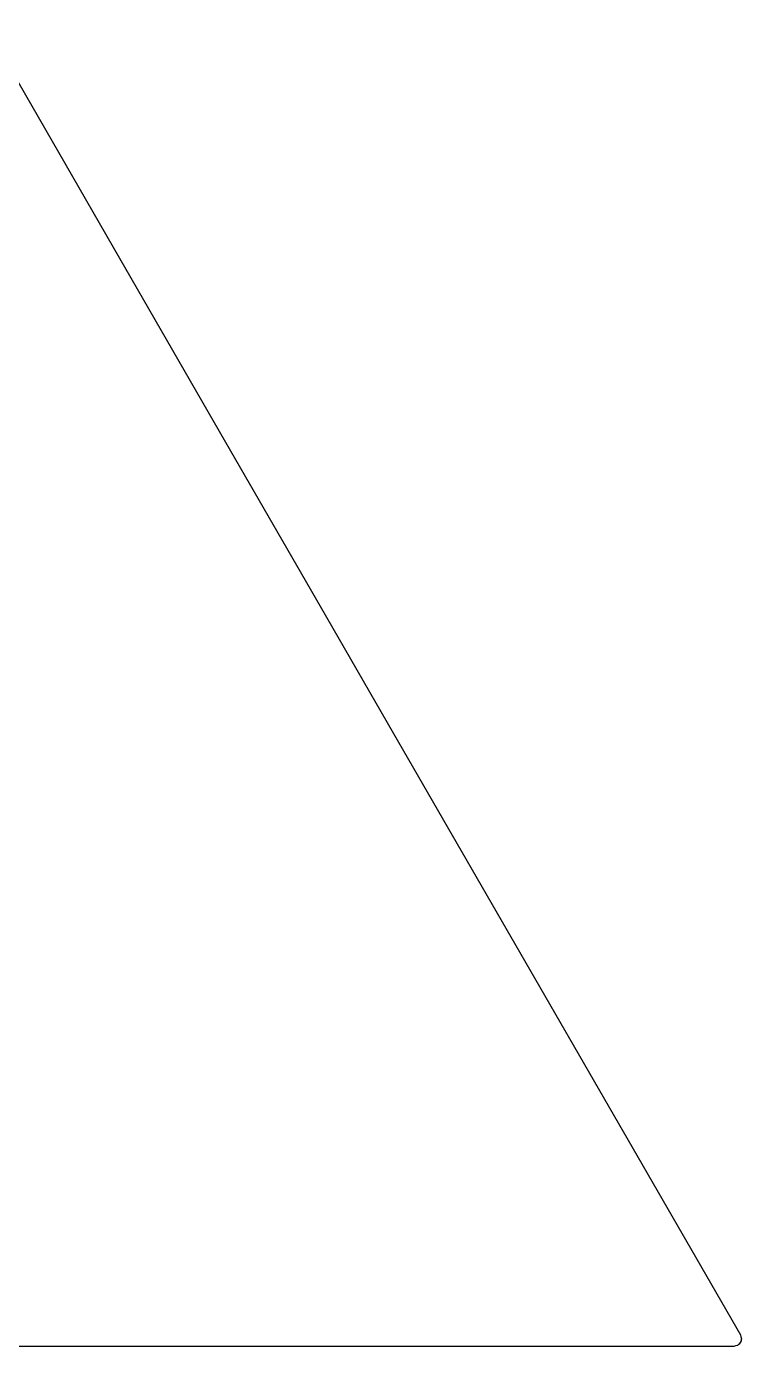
# Model space of a CAD drawing. Extents: x 131 to 165.5, y -106.3 to -66.1.
# Drawn here: x 143.3 to 143.756, y -89.763 to -88.922 of the extents above; entities that cross this region are included whole.
import ezdxf

# ---------------------------------------------------------------- set-up
doc = ezdxf.new("R2010")
doc.units = 0
doc.layers.add('BLACK', color=7, linetype='CONTINUOUS')

msp = doc.modelspace()

# ---------------------------------------------------------------- linework, layer by layer
at = {"layer": 'BLACK', "linetype": 'CONTINUOUS'}
for p, q in [((143.274463, -88.921586), (143.355552, -89.062303)), ((143.355552, -89.062303), (143.355554, -89.062304)), ((143.355554, -89.062304), (143.42723, -89.186669)), ((143.42723, -89.186669), (143.487475, -89.291182)), ((143.487475, -89.291182), (143.534278, -89.372349)), ((143.534278, -89.372349), (143.755361, -89.755673)), ((143.75103, -89.763171), (140.651076, -89.763171)), ((143.752235, -89.762672), (143.75103, -89.763171)), ((143.753528, -89.762502), (143.752235, -89.762672)), ((143.753939, -89.761966), (143.753528, -89.762502)), ((143.754566, -89.761707), (143.753939, -89.761966)), ((143.755064, -89.760502), (143.754566, -89.761707)), ((143.75586, -89.759468), (143.755064, -89.760502)), ((143.755361, -89.755673), (143.75553, -89.756965)), ((143.75553, -89.756965), (143.75603, -89.758171)), ((143.75603, -89.758171), (143.755771, -89.758795)), ((143.755771, -89.758795), (143.75586, -89.759468))]:
    msp.add_line(p, q, dxfattribs=at)

doc.saveas('drawing.dxf')
